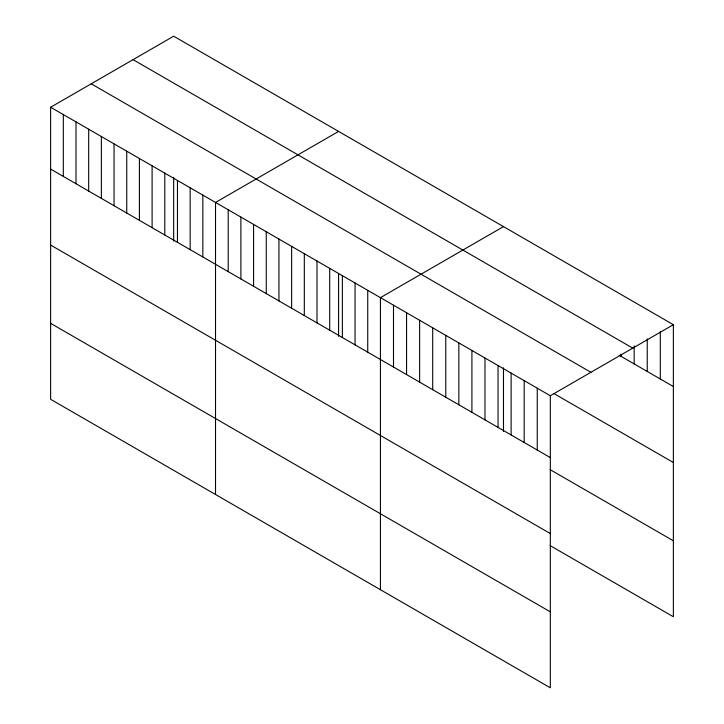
<?xml version="1.0" encoding="UTF-8"?>
<svg xmlns="http://www.w3.org/2000/svg" width="724" height="724" viewBox="0 0 724 724"><rect width="100%" height="100%" fill="white"/><g stroke="black" fill="none" stroke-linecap="round" stroke-linejoin="round"><path stroke-width="1.09" d="M50.626 107.243L550.321 395.738L550.321 687.8L50.626 399.304L50.626 107.243L173.679 36.2L673.374 324.696L673.374 616.758L550.149 545.615M338.579 131.406L215.526 202.448L215.526 494.51M503.479 226.612L380.426 297.654L380.426 589.707M550.321 395.738L673.374 324.696M133.071 59.649L632.767 348.144M619.228 355.285L673.374 386.544M91.233 83.803L590.929 372.299M553.887 393.53L673.374 462.518M50.626 169.09L550.321 457.586M550.149 469.65L673.374 540.792M50.626 245.065L550.321 533.561M50.626 323.338L550.321 611.834M660.306 331.773L660.306 379.005M647.238 338.841L647.238 371.457M634.17 345.918L634.17 363.91M621.101 354.117L621.101 356.371M537.253 388.191L537.253 450.047M524.185 380.652L524.185 442.5M511.117 373.104L511.117 434.952M503.479 367.783L503.479 431.522M498.049 365.557L498.049 427.413M484.98 358.009L484.98 419.866M471.912 350.47L471.912 412.318M458.844 342.923L458.844 404.77M445.767 335.375L445.767 397.232M432.699 327.827L432.699 389.684M419.63 320.289L419.63 382.136M406.562 312.741L406.562 374.589M393.494 305.193L393.494 367.05M367.738 290.324L367.738 352.181M355.059 283.003L355.059 344.859M342.371 275.681L342.371 337.529M338.579 273.699L338.579 336.316M329.692 268.36L329.692 330.207M317.003 261.029L317.003 322.886M304.315 253.708L304.315 315.564M291.636 246.386L291.636 308.234M278.948 239.065L278.948 300.913M266.269 231.743L266.269 293.591M253.581 224.413L253.581 286.27M240.893 217.091L240.893 278.948M228.214 209.77L228.214 271.618M202.838 195.127L202.838 256.975M190.159 187.797L190.159 249.653M177.47 180.475L177.47 242.332M173.679 177.371L173.679 241.11M164.791 173.154L164.791 235.001M152.103 165.832L152.103 227.68M139.415 158.502L139.415 220.358M126.736 151.18L126.736 213.037M114.048 143.859L114.048 205.707M101.369 136.537L101.369 198.385M88.681 129.216L88.681 191.064M75.993 121.885L75.993 183.742M63.314 114.564L63.314 176.421"/></g></svg>
